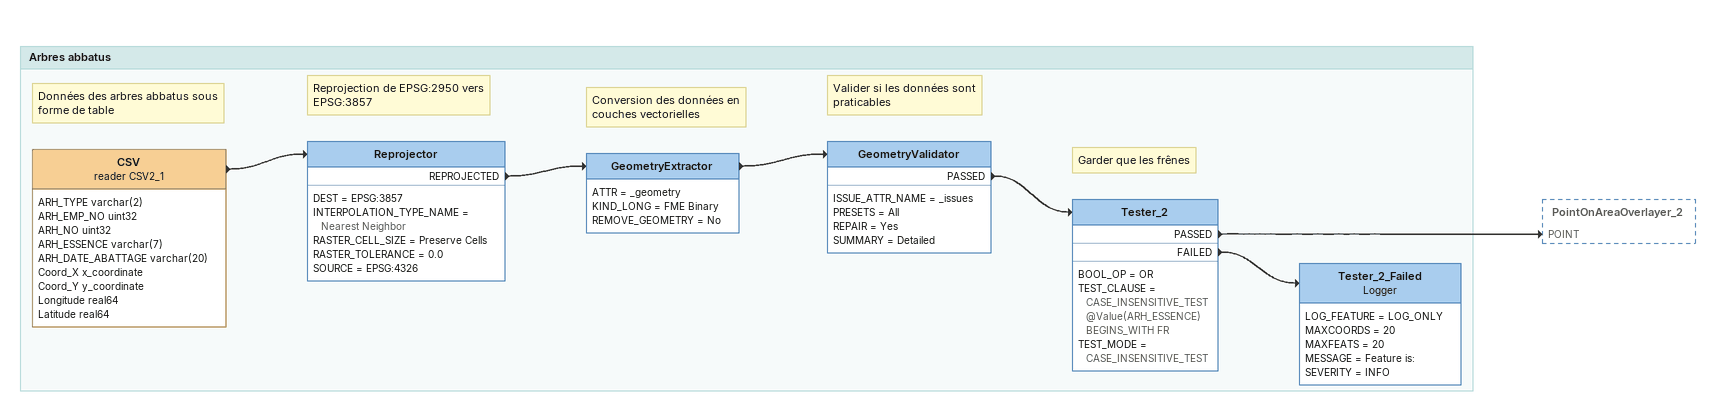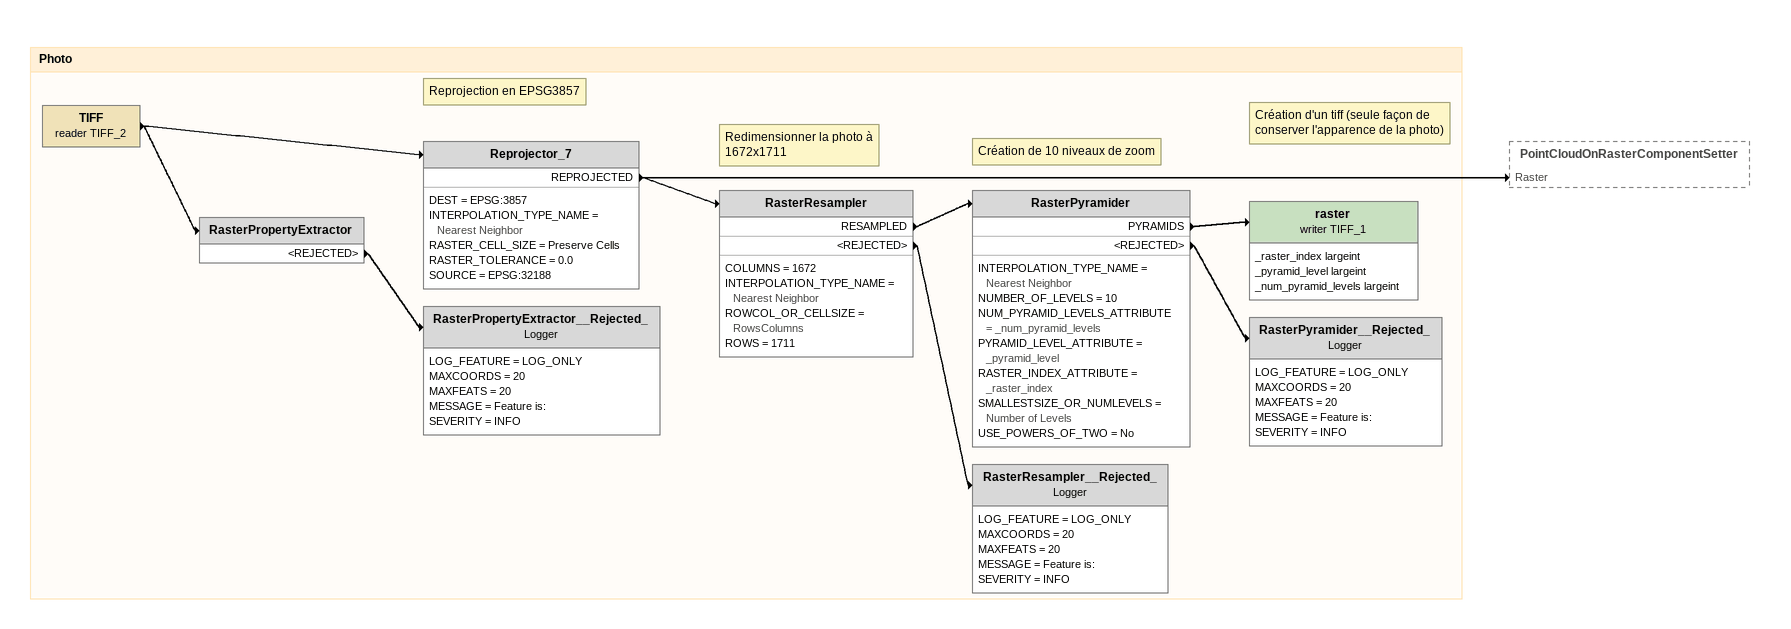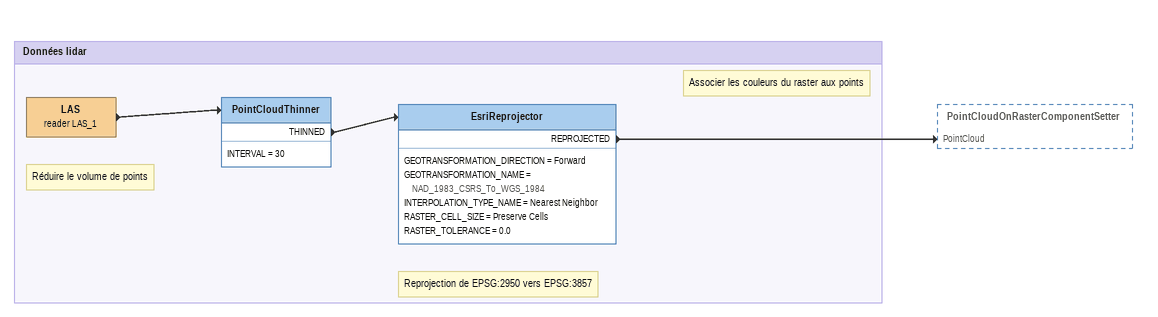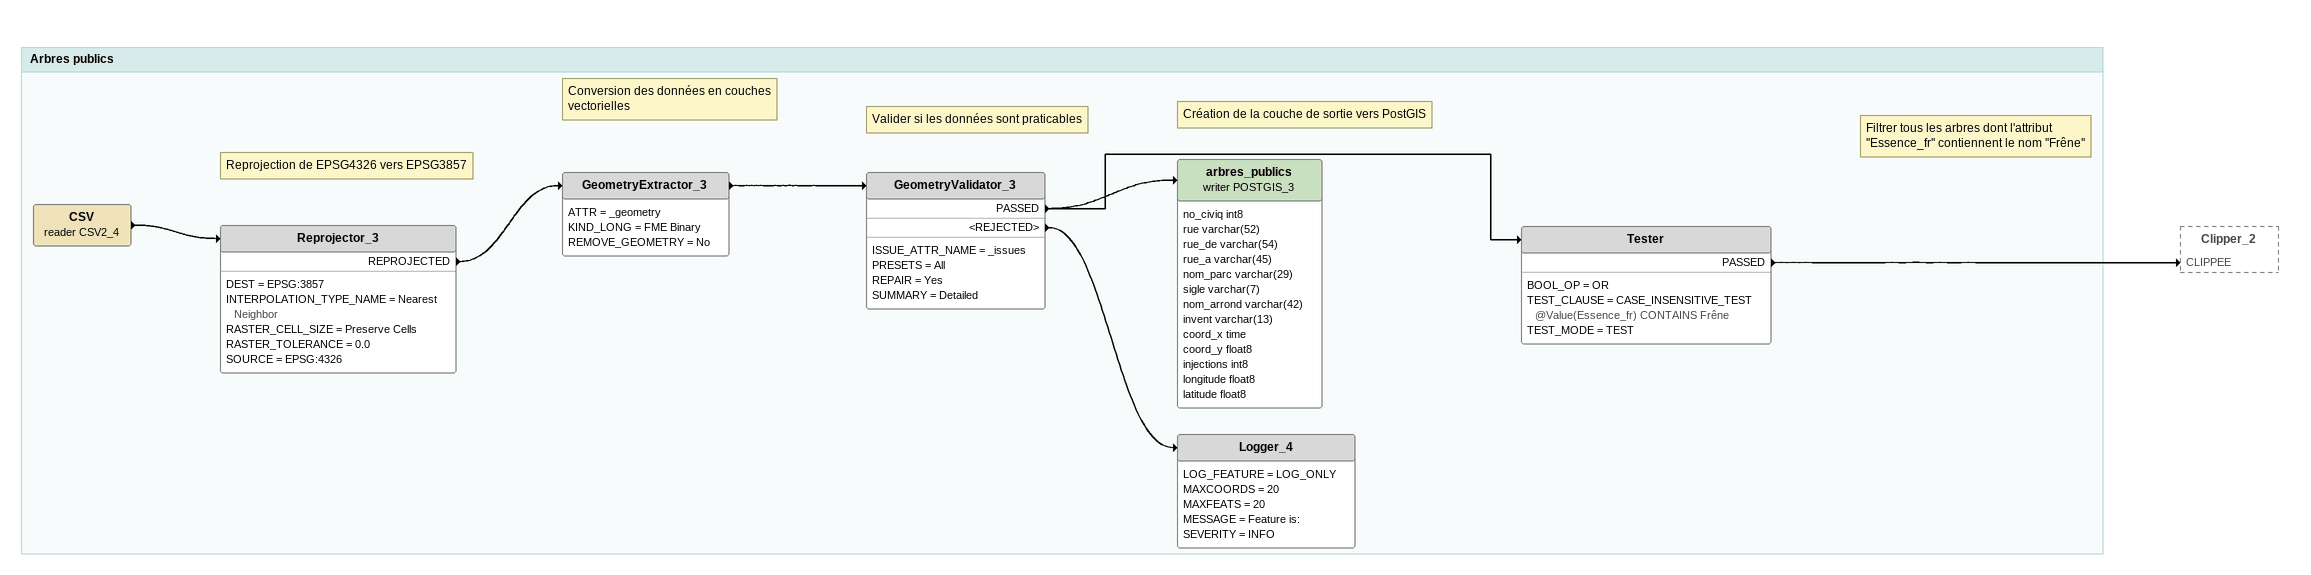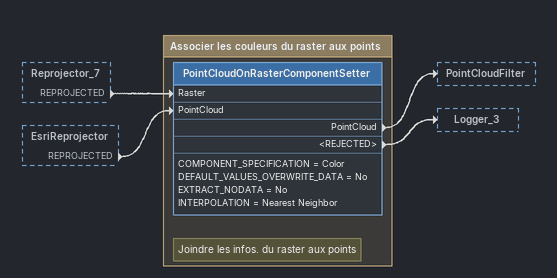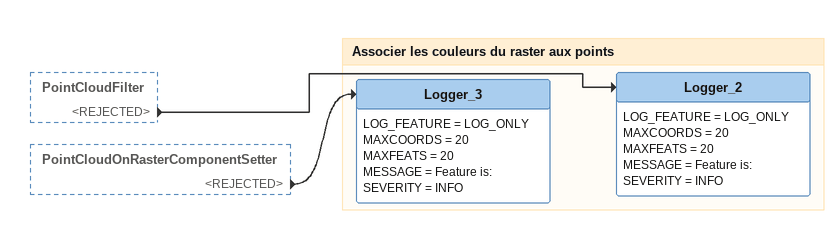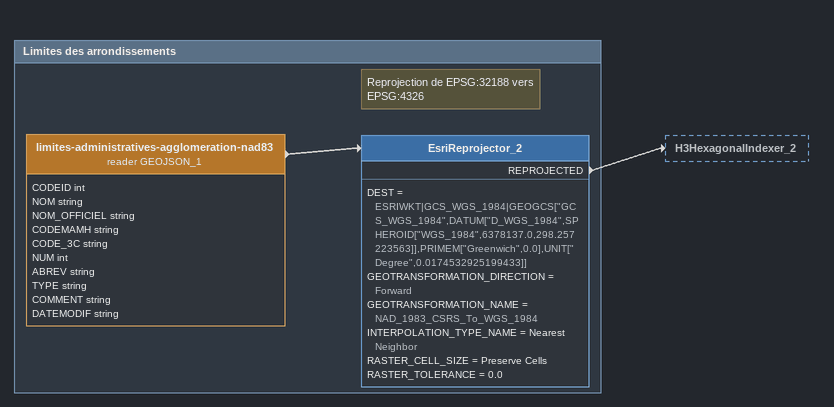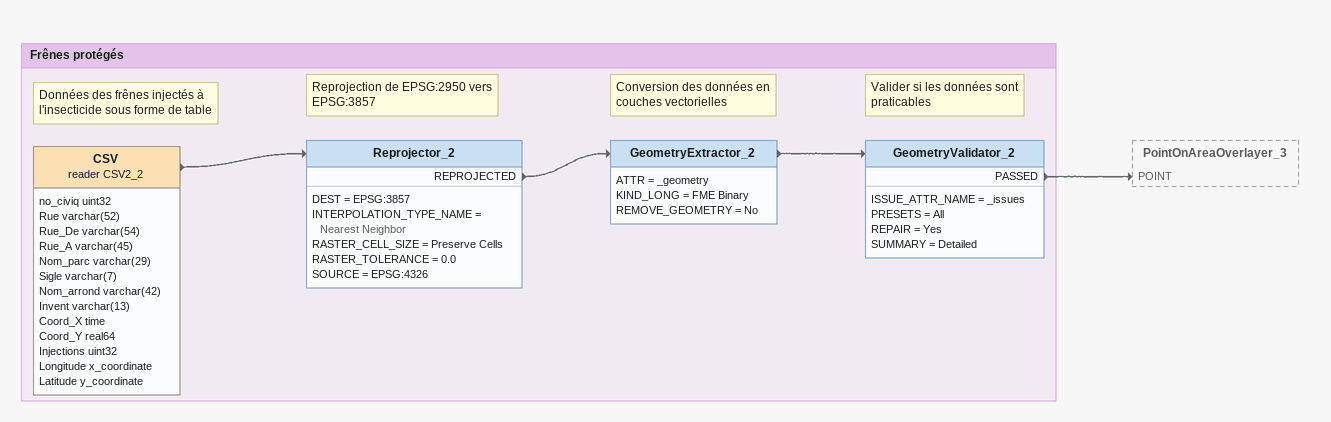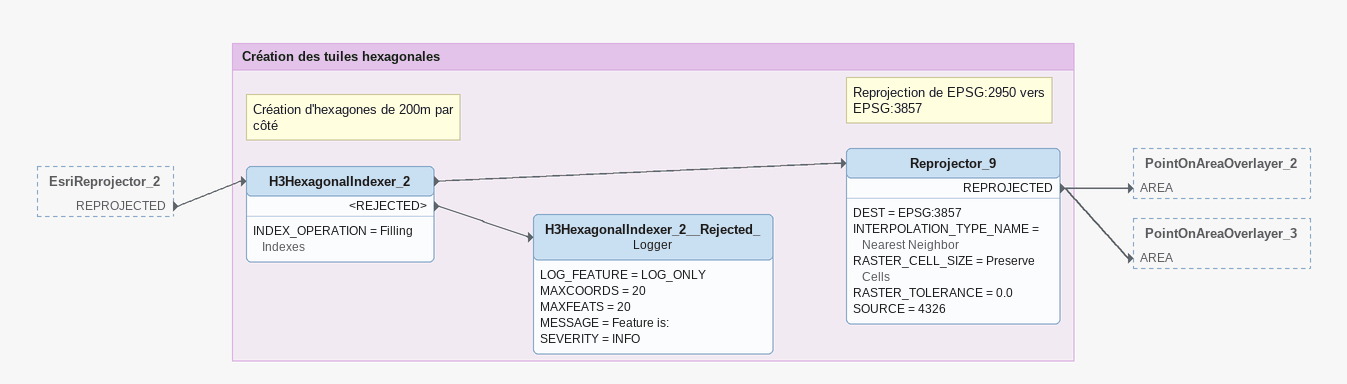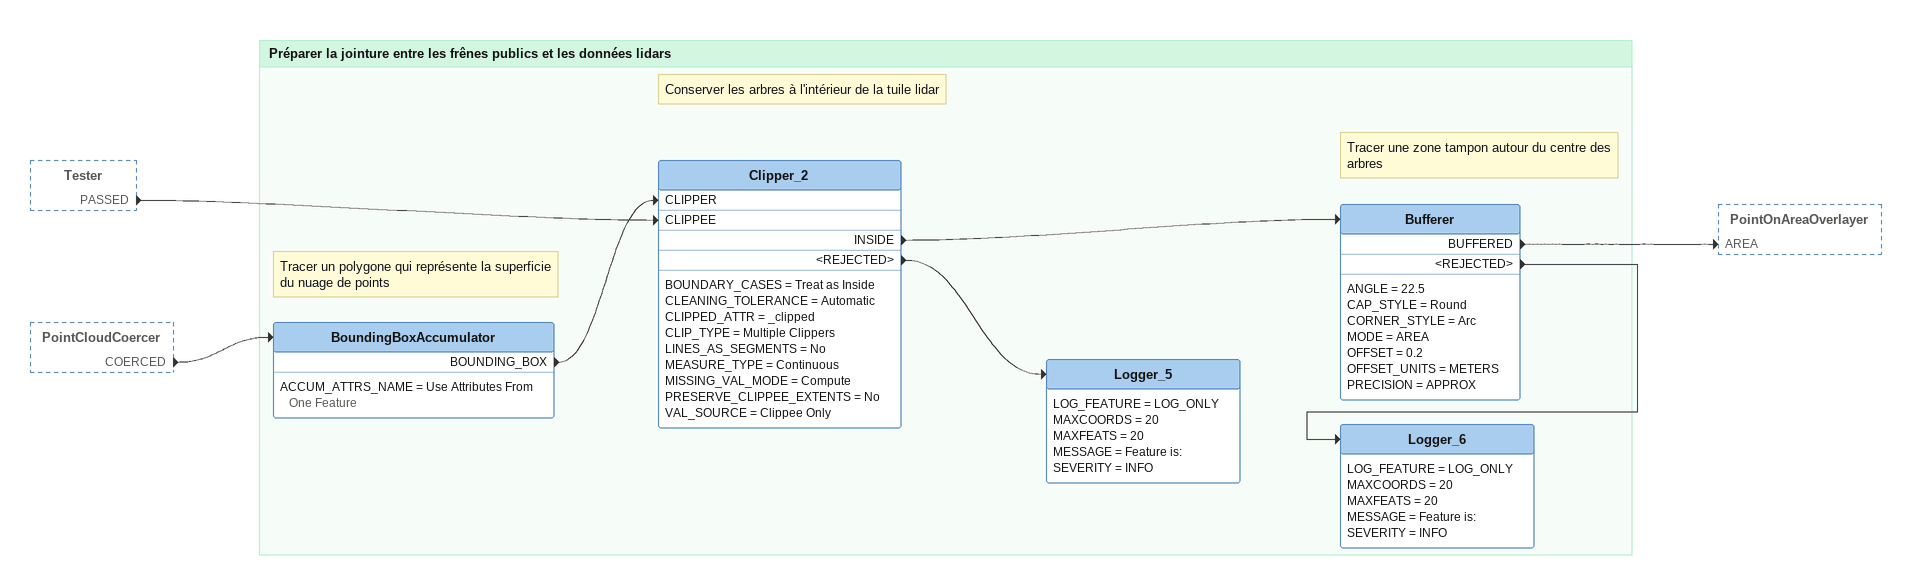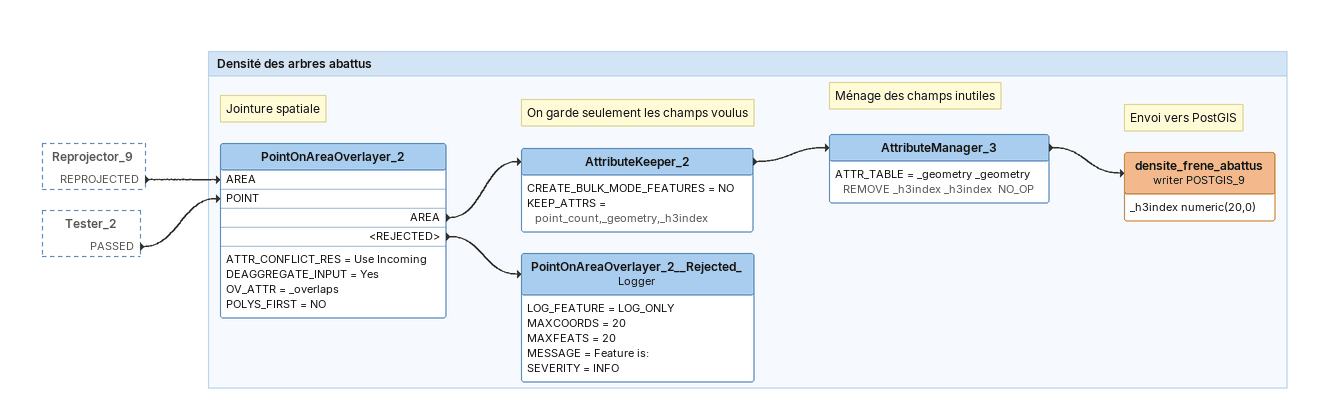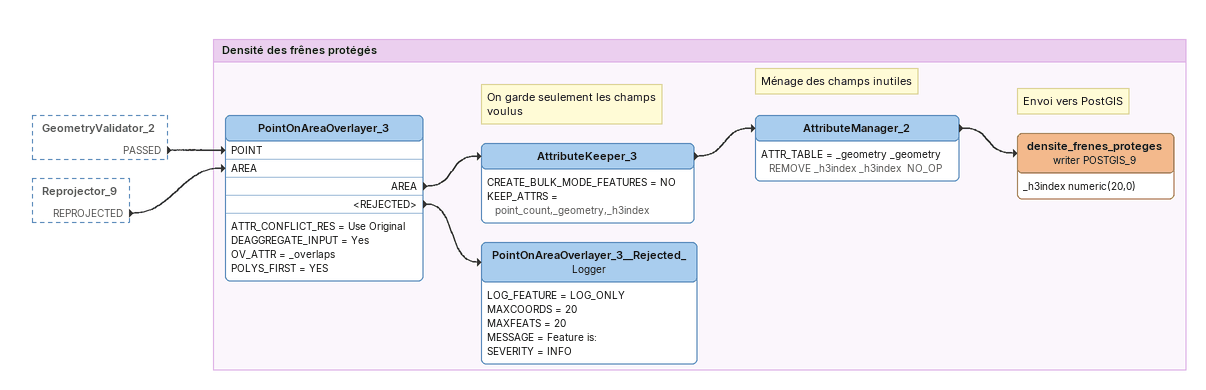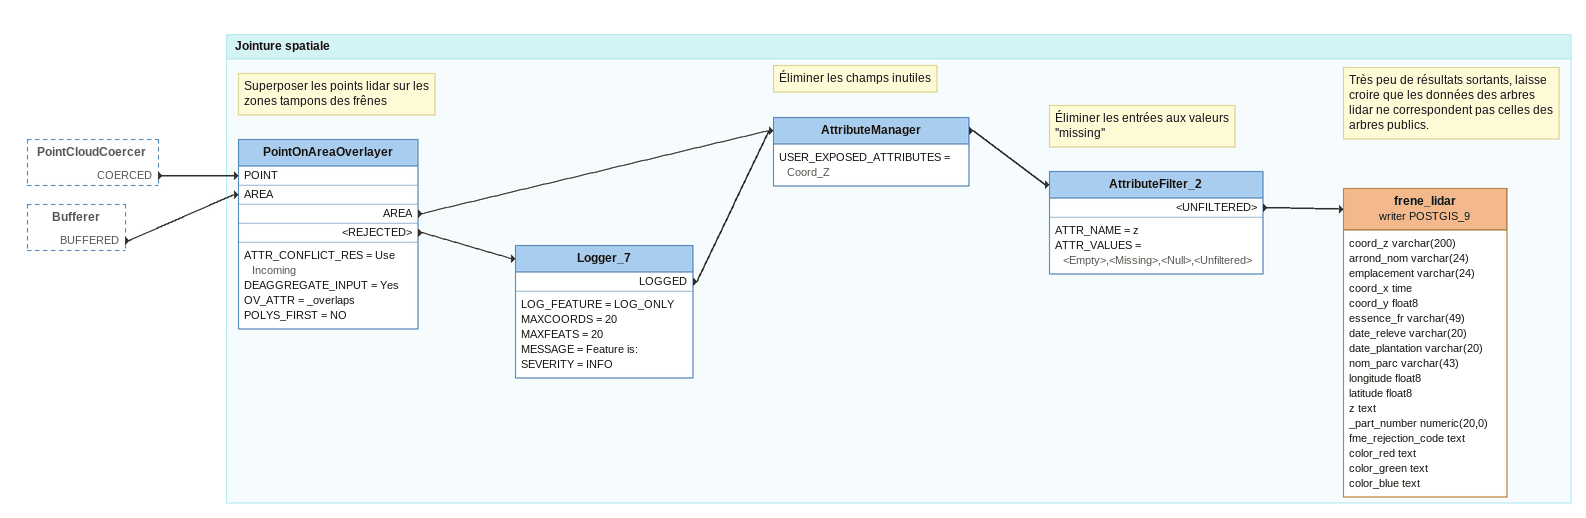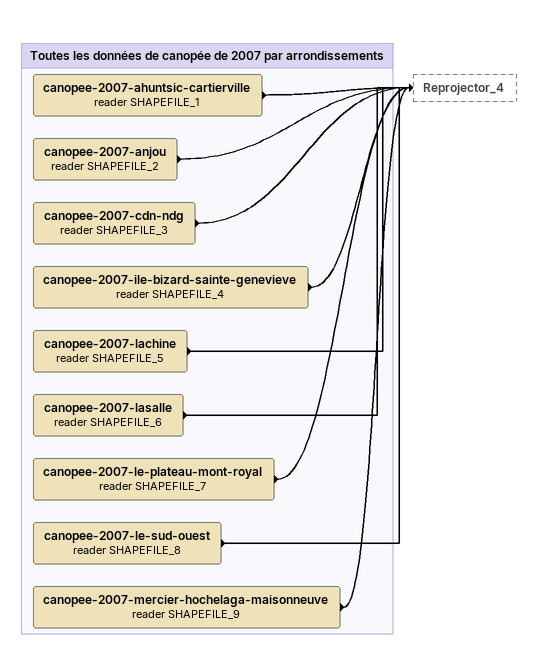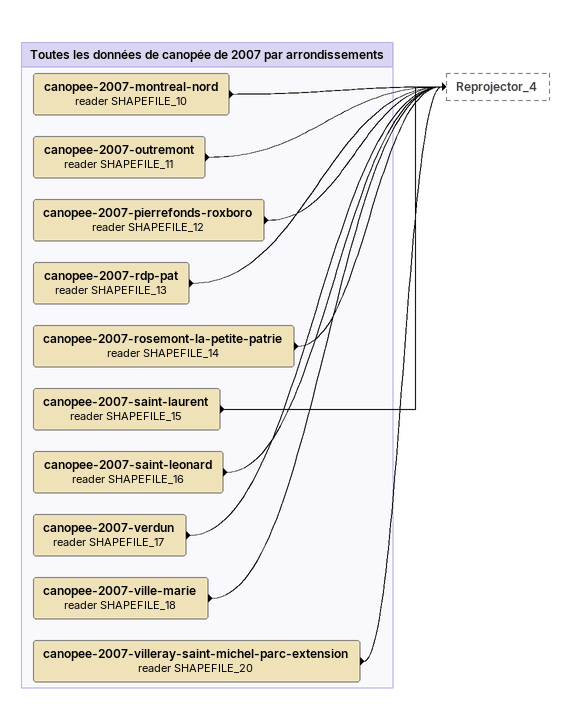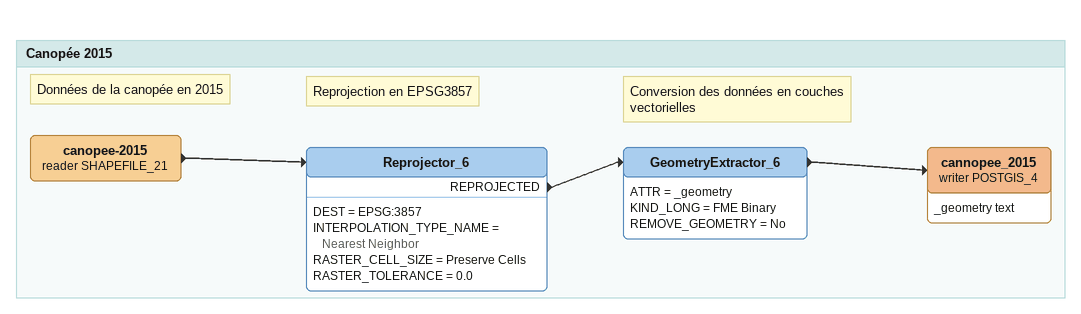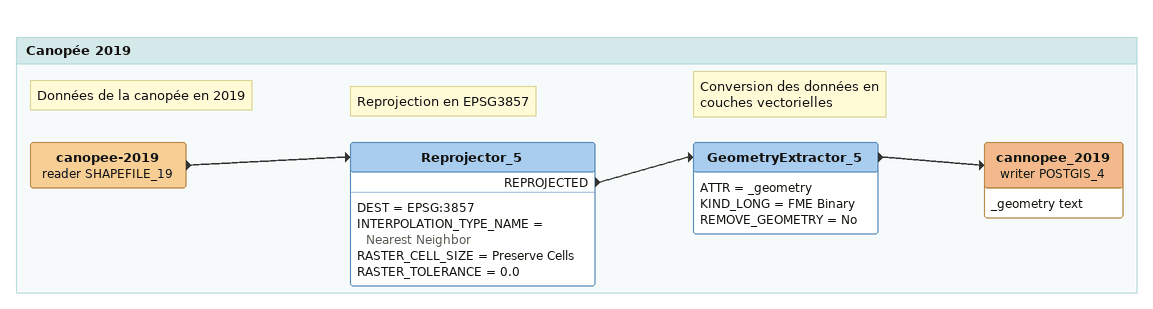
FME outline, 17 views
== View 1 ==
Bookmark: Arbres abbatus
Note: Données des arbres abbatus sous forme de table
CSV (reader CSV2_1)
    attributes: ARH_TYPE varchar(2), ARH_EMP_NO uint32, ARH_NO uint32, ARH_ESSENCE varchar(7), ARH_DATE_ABATTAGE varchar(20), Coord_X x_coordinate, Coord_Y y_coordinate, Longitude real64, Latitude real64
    -> Reprojector
Note: Reprojection de EPSG:2950 vers EPSG:3857
Reprojector
    DEST = EPSG:3857
    INTERPOLATION_TYPE_NAME = Nearest Neighbor
    RASTER_CELL_SIZE = Preserve Cells
    RASTER_TOLERANCE = 0.0
    SOURCE = EPSG:4326
    REPROJECTED -> GeometryExtractor
Note: Conversion des données en couches vectorielles
GeometryExtractor
    ATTR = _geometry
    KIND_LONG = FME Binary
    REMOVE_GEOMETRY = No
    -> GeometryValidator
Note: Valider si les données sont praticables
GeometryValidator
    ISSUE_ATTR_NAME = _issues
    PRESETS = All
    REPAIR = Yes
    SUMMARY = Detailed
    PASSED -> Tester_2
Note: Garder que les frênes
Tester_2
    BOOL_OP = OR
    TEST_CLAUSE = CASE_INSENSITIVE_TEST @Value(ARH_ESSENCE) BEGINS_WITH FR
    TEST_MODE = CASE_INSENSITIVE_TEST
    PASSED -> PointOnAreaOverlayer_2 [POINT]
    FAILED -> Tester_2_Failed
Tester_2_Failed: Logger
    LOG_FEATURE = LOG_ONLY
    MAXCOORDS = 20
    MAXFEATS = 20
    MESSAGE = Feature is:
    SEVERITY = INFO

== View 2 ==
Bookmark: Photo
TIFF (reader TIFF_2)
    -> RasterPropertyExtractor
    -> Reprojector_7
Note: Reprojection en EPSG3857
Reprojector_7
    DEST = EPSG:3857
    INTERPOLATION_TYPE_NAME = Nearest Neighbor
    RASTER_CELL_SIZE = Preserve Cells
    RASTER_TOLERANCE = 0.0
    SOURCE = EPSG:32188
    REPROJECTED -> RasterResampler
    REPROJECTED -> PointCloudOnRasterComponentSetter [Raster]
Note: Redimensionner la photo à 1672x1711
RasterResampler
    COLUMNS = 1672
    INTERPOLATION_TYPE_NAME = Nearest Neighbor
    ROWCOL_OR_CELLSIZE = RowsColumns
    ROWS = 1711
    RESAMPLED -> RasterPyramider
    <REJECTED> -> RasterResampler__Rejected_
Note: Création de 10 niveaux de zoom
RasterPyramider
    INTERPOLATION_TYPE_NAME = Nearest Neighbor
    NUMBER_OF_LEVELS = 10
    NUM_PYRAMID_LEVELS_ATTRIBUTE = _num_pyramid_levels
    PYRAMID_LEVEL_ATTRIBUTE = _pyramid_level
    RASTER_INDEX_ATTRIBUTE = _raster_index
    SMALLESTSIZE_OR_NUMLEVELS = Number of Levels
    USE_POWERS_OF_TWO = No
    PYRAMIDS -> raster (writer TIFF_1)
    <REJECTED> -> RasterPyramider__Rejected_
Note: Création d'un tiff (seule façon de conserver l'apparence de la photo)
raster (writer TIFF_1)
    attributes: _raster_index largeint, _pyramid_level largeint, _num_pyramid_levels largeint
RasterPyramider__Rejected_: Logger
    LOG_FEATURE = LOG_ONLY
    MAXCOORDS = 20
    MAXFEATS = 20
    MESSAGE = Feature is:
    SEVERITY = INFO
RasterResampler__Rejected_: Logger
    LOG_FEATURE = LOG_ONLY
    MAXCOORDS = 20
    MAXFEATS = 20
    MESSAGE = Feature is:
    SEVERITY = INFO
RasterPropertyExtractor
    <REJECTED> -> RasterPropertyExtractor__Rejected_
RasterPropertyExtractor__Rejected_: Logger
    LOG_FEATURE = LOG_ONLY
    MAXCOORDS = 20
    MAXFEATS = 20
    MESSAGE = Feature is:
    SEVERITY = INFO

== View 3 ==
Bookmark: Données lidar
LAS (reader LAS_1)
    -> PointCloudThinner
Note: Réduire le volume de points
PointCloudThinner
    INTERVAL = 30
    THINNED -> EsriReprojector
Note: Reprojection de EPSG:2950 vers EPSG:3857
Note: Associer les couleurs du raster aux points
EsriReprojector
    GEOTRANSFORMATION_DIRECTION = Forward
    GEOTRANSFORMATION_NAME = NAD_1983_CSRS_To_WGS_1984
    INTERPOLATION_TYPE_NAME = Nearest Neighbor
    RASTER_CELL_SIZE = Preserve Cells
    RASTER_TOLERANCE = 0.0
    REPROJECTED -> PointCloudOnRasterComponentSetter [PointCloud]

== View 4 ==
Bookmark: Arbres publics
CSV (reader CSV2_4)
    -> Reprojector_3
Note: Reprojection de EPSG4326 vers EPSG3857
Reprojector_3
    DEST = EPSG:3857
    INTERPOLATION_TYPE_NAME = Nearest Neighbor
    RASTER_CELL_SIZE = Preserve Cells
    RASTER_TOLERANCE = 0.0
    SOURCE = EPSG:4326
    REPROJECTED -> GeometryExtractor_3
Note: Conversion des données en couches vectorielles
GeometryExtractor_3
    ATTR = _geometry
    KIND_LONG = FME Binary
    REMOVE_GEOMETRY = No
    -> GeometryValidator_3
Note: Valider si les données sont praticables
GeometryValidator_3
    ISSUE_ATTR_NAME = _issues
    PRESETS = All
    REPAIR = Yes
    SUMMARY = Detailed
    PASSED -> arbres_publics (writer POSTGIS_3)
    PASSED -> Tester
    <REJECTED> -> Logger_4
Note: Création de la couche de sortie vers PostGIS
arbres_publics (writer POSTGIS_3)
    attributes: no_civiq int8, rue varchar(52), rue_de varchar(54), rue_a varchar(45), nom_parc varchar(29), sigle varchar(7), nom_arrond varchar(42), invent varchar(13), coord_x time, coord_y float8, injections int8, longitude float8, latitude float8
Note: Filtrer tous les arbres dont l'attribut ''Essence_fr'' contiennent le nom ''Frêne''
Tester
    BOOL_OP = OR
    TEST_CLAUSE = CASE_INSENSITIVE_TEST @Value(Essence_fr) CONTAINS Frêne
    TEST_MODE = TEST
    PASSED -> Clipper_2 [CLIPPEE]
Logger_4
    LOG_FEATURE = LOG_ONLY
    MAXCOORDS = 20
    MAXFEATS = 20
    MESSAGE = Feature is:
    SEVERITY = INFO

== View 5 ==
Reprojector_7 [outside]
    REPROJECTED -> PointCloudOnRasterComponentSetter [Raster]
EsriReprojector [outside]
    REPROJECTED -> PointCloudOnRasterComponentSetter [PointCloud]

Bookmark: Associer les couleurs du raster aux points
Note: Joindre les infos. du raster aux points
PointCloudOnRasterComponentSetter
    COMPONENT_SPECIFICATION = Color
    DEFAULT_VALUES_OVERWRITE_DATA = No
    EXTRACT_NODATA = No
    INTERPOLATION = Nearest Neighbor
    PointCloud -> PointCloudFilter
    <REJECTED> -> Logger_3

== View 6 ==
PointCloudFilter [outside]
    <REJECTED> -> Logger_2
PointCloudOnRasterComponentSetter [outside]
    <REJECTED> -> Logger_3

Bookmark: Associer les couleurs du raster aux points
Logger_2
    LOG_FEATURE = LOG_ONLY
    MAXCOORDS = 20
    MAXFEATS = 20
    MESSAGE = Feature is:
    SEVERITY = INFO
Logger_3
    LOG_FEATURE = LOG_ONLY
    MAXCOORDS = 20
    MAXFEATS = 20
    MESSAGE = Feature is:
    SEVERITY = INFO

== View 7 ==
Bookmark: Limites des arrondissements
limites-administratives-agglomeration-nad83 (reader GEOJSON_1)
    attributes: CODEID int, NOM string, NOM_OFFICIEL string, CODEMAMH string, CODE_3C string, NUM int, ABREV string, TYPE string, COMMENT string, DATEMODIF string
    -> EsriReprojector_2
Note: Reprojection de EPSG:32188 vers EPSG:4326
EsriReprojector_2
    DEST = ESRIWKT|GCS_WGS_1984|GEOGCS["GCS_WGS_1984",DATUM["D_WGS_1984",SPHEROID["WGS_1984",6378137.0,298.257223563]],PRIMEM["Greenwich",0.0],UNIT["Degree",0.0174532925199433]]
    GEOTRANSFORMATION_DIRECTION = Forward
    GEOTRANSFORMATION_NAME = NAD_1983_CSRS_To_WGS_1984
    INTERPOLATION_TYPE_NAME = Nearest Neighbor
    RASTER_CELL_SIZE = Preserve Cells
    RASTER_TOLERANCE = 0.0
    REPROJECTED -> H3HexagonalIndexer_2

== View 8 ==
Bookmark: Frênes protégés
Note: Données des frênes injectés à l'insecticide sous forme de table
CSV (reader CSV2_2)
    attributes: no_civiq uint32, Rue varchar(52), Rue_De varchar(54), Rue_A varchar(45), Nom_parc varchar(29), Sigle varchar(7), Nom_arrond varchar(42), Invent varchar(13), Coord_X time, Coord_Y real64, Injections uint32, Longitude x_coordinate, Latitude y_coordinate
    -> Reprojector_2
Note: Reprojection de EPSG:2950 vers EPSG:3857
Reprojector_2
    DEST = EPSG:3857
    INTERPOLATION_TYPE_NAME = Nearest Neighbor
    RASTER_CELL_SIZE = Preserve Cells
    RASTER_TOLERANCE = 0.0
    SOURCE = EPSG:4326
    REPROJECTED -> GeometryExtractor_2
Note: Conversion des données en couches vectorielles
GeometryExtractor_2
    ATTR = _geometry
    KIND_LONG = FME Binary
    REMOVE_GEOMETRY = No
    -> GeometryValidator_2
Note: Valider si les données sont praticables
GeometryValidator_2
    ISSUE_ATTR_NAME = _issues
    PRESETS = All
    REPAIR = Yes
    SUMMARY = Detailed
    PASSED -> PointOnAreaOverlayer_3 [POINT]

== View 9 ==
EsriReprojector_2 [outside]
    REPROJECTED -> H3HexagonalIndexer_2

Bookmark: Création des tuiles hexagonales
Note: Création d'hexagones de 200m par côté
H3HexagonalIndexer_2
    INDEX_OPERATION = Filling Indexes
    -> Reprojector_9
    <REJECTED> -> H3HexagonalIndexer_2__Rejected_
Note: Reprojection de EPSG:2950 vers EPSG:3857
Reprojector_9
    DEST = EPSG:3857
    INTERPOLATION_TYPE_NAME = Nearest Neighbor
    RASTER_CELL_SIZE = Preserve Cells
    RASTER_TOLERANCE = 0.0
    SOURCE = 4326
    REPROJECTED -> PointOnAreaOverlayer_2 [AREA]
    REPROJECTED -> PointOnAreaOverlayer_3 [AREA]
H3HexagonalIndexer_2__Rejected_: Logger
    LOG_FEATURE = LOG_ONLY
    MAXCOORDS = 20
    MAXFEATS = 20
    MESSAGE = Feature is:
    SEVERITY = INFO

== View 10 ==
Tester [outside]
    PASSED -> Clipper_2 [CLIPPEE]
PointCloudCoercer [outside]
    COERCED -> BoundingBoxAccumulator

Bookmark: Préparer la jointure entre les frênes publics et les données lidars
Note: Tracer un polygone qui représente la superficie du nuage de points
BoundingBoxAccumulator
    ACCUM_ATTRS_NAME = Use Attributes From One Feature
    BOUNDING_BOX -> Clipper_2 [CLIPPER]
Note: Conserver les arbres à l'intérieur de la tuile lidar
Clipper_2
    BOUNDARY_CASES = Treat as Inside
    CLEANING_TOLERANCE = Automatic
    CLIPPED_ATTR = _clipped
    CLIP_TYPE = Multiple Clippers
    LINES_AS_SEGMENTS = No
    MEASURE_TYPE = Continuous
    MISSING_VAL_MODE = Compute
    PRESERVE_CLIPPEE_EXTENTS = No
    VAL_SOURCE = Clippee Only
    INSIDE -> Bufferer
    <REJECTED> -> Logger_5
Note: Tracer une zone tampon autour du centre des arbres
Bufferer
    ANGLE = 22.5
    CAP_STYLE = Round
    CORNER_STYLE = Arc
    MODE = AREA
    OFFSET = 0.2
    OFFSET_UNITS = METERS
    PRECISION = APPROX
    BUFFERED -> PointOnAreaOverlayer [AREA]
    <REJECTED> -> Logger_6
Logger_6
    LOG_FEATURE = LOG_ONLY
    MAXCOORDS = 20
    MAXFEATS = 20
    MESSAGE = Feature is:
    SEVERITY = INFO
Logger_5
    LOG_FEATURE = LOG_ONLY
    MAXCOORDS = 20
    MAXFEATS = 20
    MESSAGE = Feature is:
    SEVERITY = INFO

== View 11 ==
Reprojector_9 [outside]
    REPROJECTED -> PointOnAreaOverlayer_2 [AREA]
Tester_2 [outside]
    PASSED -> PointOnAreaOverlayer_2 [POINT]

Bookmark: Densité des arbres abattus
Note: Jointure spatiale
PointOnAreaOverlayer_2
    ATTR_CONFLICT_RES = Use Incoming
    DEAGGREGATE_INPUT = Yes
    OV_ATTR = _overlaps
    POLYS_FIRST = NO
    AREA -> AttributeKeeper_2
    <REJECTED> -> PointOnAreaOverlayer_2__Rejected_
Note: On garde seulement les champs voulus
AttributeKeeper_2
    CREATE_BULK_MODE_FEATURES = NO
    KEEP_ATTRS = point_count,_geometry,_h3index
    -> AttributeManager_3
Note: Ménage des champs inutiles
AttributeManager_3
    ATTR_TABLE = _geometry _geometry  REMOVE _h3index _h3index  NO_OP
    -> densite_frene_abattus (writer POSTGIS_9)
Note: Envoi vers PostGIS
densite_frene_abattus (writer POSTGIS_9)
    attributes: _h3index numeric(20,0)
PointOnAreaOverlayer_2__Rejected_: Logger
    LOG_FEATURE = LOG_ONLY
    MAXCOORDS = 20
    MAXFEATS = 20
    MESSAGE = Feature is:
    SEVERITY = INFO

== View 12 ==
GeometryValidator_2 [outside]
    PASSED -> PointOnAreaOverlayer_3 [POINT]
Reprojector_9 [outside]
    REPROJECTED -> PointOnAreaOverlayer_3 [AREA]

Bookmark: Densité des frênes protégés
PointOnAreaOverlayer_3
    ATTR_CONFLICT_RES = Use Original
    DEAGGREGATE_INPUT = Yes
    OV_ATTR = _overlaps
    POLYS_FIRST = YES
    AREA -> AttributeKeeper_3
    <REJECTED> -> PointOnAreaOverlayer_3__Rejected_
Note: On garde seulement les champs voulus
AttributeKeeper_3
    CREATE_BULK_MODE_FEATURES = NO
    KEEP_ATTRS = point_count,_geometry,_h3index
    -> AttributeManager_2
Note: Ménage des champs inutiles
AttributeManager_2
    ATTR_TABLE = _geometry _geometry  REMOVE _h3index _h3index  NO_OP
    -> densite_frenes_proteges (writer POSTGIS_9)
Note: Envoi vers PostGIS
densite_frenes_proteges (writer POSTGIS_9)
    attributes: _h3index numeric(20,0)
PointOnAreaOverlayer_3__Rejected_: Logger
    LOG_FEATURE = LOG_ONLY
    MAXCOORDS = 20
    MAXFEATS = 20
    MESSAGE = Feature is:
    SEVERITY = INFO

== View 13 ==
PointCloudCoercer [outside]
    COERCED -> PointOnAreaOverlayer [POINT]
Bufferer [outside]
    BUFFERED -> PointOnAreaOverlayer [AREA]

Bookmark: Jointure spatiale
Note: Superposer les points lidar sur les zones tampons des frênes
PointOnAreaOverlayer
    ATTR_CONFLICT_RES = Use Incoming
    DEAGGREGATE_INPUT = Yes
    OV_ATTR = _overlaps
    POLYS_FIRST = NO
    AREA -> AttributeManager
    <REJECTED> -> Logger_7
Logger_7
    LOG_FEATURE = LOG_ONLY
    MAXCOORDS = 20
    MAXFEATS = 20
    MESSAGE = Feature is:
    SEVERITY = INFO
    LOGGED -> AttributeManager
Note: Éliminer les champs inutiles
AttributeManager
    USER_EXPOSED_ATTRIBUTES = Coord_Z
    -> AttributeFilter_2
Note: Éliminer les entrées aux valeurs ''missing''
AttributeFilter_2
    ATTR_NAME = z
    ATTR_VALUES = <Empty>,<Missing>,<Null>,<Unfiltered>
    <UNFILTERED> -> frene_lidar (writer POSTGIS_9)
Note: Très peu de résultats sortants, laisse croire que les données des arbres lidar ne correspondent pas celles des arbres publics.
frene_lidar (writer POSTGIS_9)
    attributes: coord_z varchar(200), arrond_nom varchar(24), emplacement varchar(24), coord_x time, coord_y float8, essence_fr varchar(49), date_releve varchar(20), date_plantation varchar(20), nom_parc varchar(43), longitude float8, latitude float8, z text, _part_number numeric(20,0), fme_rejection_code text, color_red text, color_green text, color_blue text

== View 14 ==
Bookmark: Toutes les données de canopée de 2007 par arrondissements
canopee-2007-ahuntsic-cartierville (reader SHAPEFILE_1)
    -> Reprojector_4
canopee-2007-anjou (reader SHAPEFILE_2)
    -> Reprojector_4
canopee-2007-cdn-ndg (reader SHAPEFILE_3)
    -> Reprojector_4
canopee-2007-ile-bizard-sainte-genevieve (reader SHAPEFILE_4)
    -> Reprojector_4
canopee-2007-lachine (reader SHAPEFILE_5)
    -> Reprojector_4
canopee-2007-lasalle (reader SHAPEFILE_6)
    -> Reprojector_4
canopee-2007-le-plateau-mont-royal (reader SHAPEFILE_7)
    -> Reprojector_4
canopee-2007-le-sud-ouest (reader SHAPEFILE_8)
    -> Reprojector_4
canopee-2007-mercier-hochelaga-maisonneuve (reader SHAPEFILE_9)
    -> Reprojector_4

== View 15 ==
Bookmark: Toutes les données de canopée de 2007 par arrondissements
canopee-2007-montreal-nord (reader SHAPEFILE_10)
    -> Reprojector_4
canopee-2007-outremont (reader SHAPEFILE_11)
    -> Reprojector_4
canopee-2007-pierrefonds-roxboro (reader SHAPEFILE_12)
    -> Reprojector_4
canopee-2007-rdp-pat (reader SHAPEFILE_13)
    -> Reprojector_4
canopee-2007-rosemont-la-petite-patrie (reader SHAPEFILE_14)
    -> Reprojector_4
canopee-2007-saint-laurent (reader SHAPEFILE_15)
    -> Reprojector_4
canopee-2007-saint-leonard (reader SHAPEFILE_16)
    -> Reprojector_4
canopee-2007-verdun (reader SHAPEFILE_17)
    -> Reprojector_4
canopee-2007-ville-marie (reader SHAPEFILE_18)
    -> Reprojector_4
canopee-2007-villeray-saint-michel-parc-extension (reader SHAPEFILE_20)
    -> Reprojector_4

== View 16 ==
Bookmark: Canopée 2015
Note: Données de la canopée en 2015
canopee-2015 (reader SHAPEFILE_21)
    -> Reprojector_6
Note: Reprojection en EPSG3857
Reprojector_6
    DEST = EPSG:3857
    INTERPOLATION_TYPE_NAME = Nearest Neighbor
    RASTER_CELL_SIZE = Preserve Cells
    RASTER_TOLERANCE = 0.0
    REPROJECTED -> GeometryExtractor_6
Note: Conversion des données en couches vectorielles
GeometryExtractor_6
    ATTR = _geometry
    KIND_LONG = FME Binary
    REMOVE_GEOMETRY = No
    -> cannopee_2015 (writer POSTGIS_4)
cannopee_2015 (writer POSTGIS_4)
    attributes: _geometry text

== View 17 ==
Bookmark: Canopée 2019
Note: Données de la canopée en 2019
canopee-2019 (reader SHAPEFILE_19)
    -> Reprojector_5
Note: Reprojection en EPSG3857
Reprojector_5
    DEST = EPSG:3857
    INTERPOLATION_TYPE_NAME = Nearest Neighbor
    RASTER_CELL_SIZE = Preserve Cells
    RASTER_TOLERANCE = 0.0
    REPROJECTED -> GeometryExtractor_5
Note: Conversion des données en couches vectorielles
GeometryExtractor_5
    ATTR = _geometry
    KIND_LONG = FME Binary
    REMOVE_GEOMETRY = No
    -> cannopee_2019 (writer POSTGIS_4)
cannopee_2019 (writer POSTGIS_4)
    attributes: _geometry text
